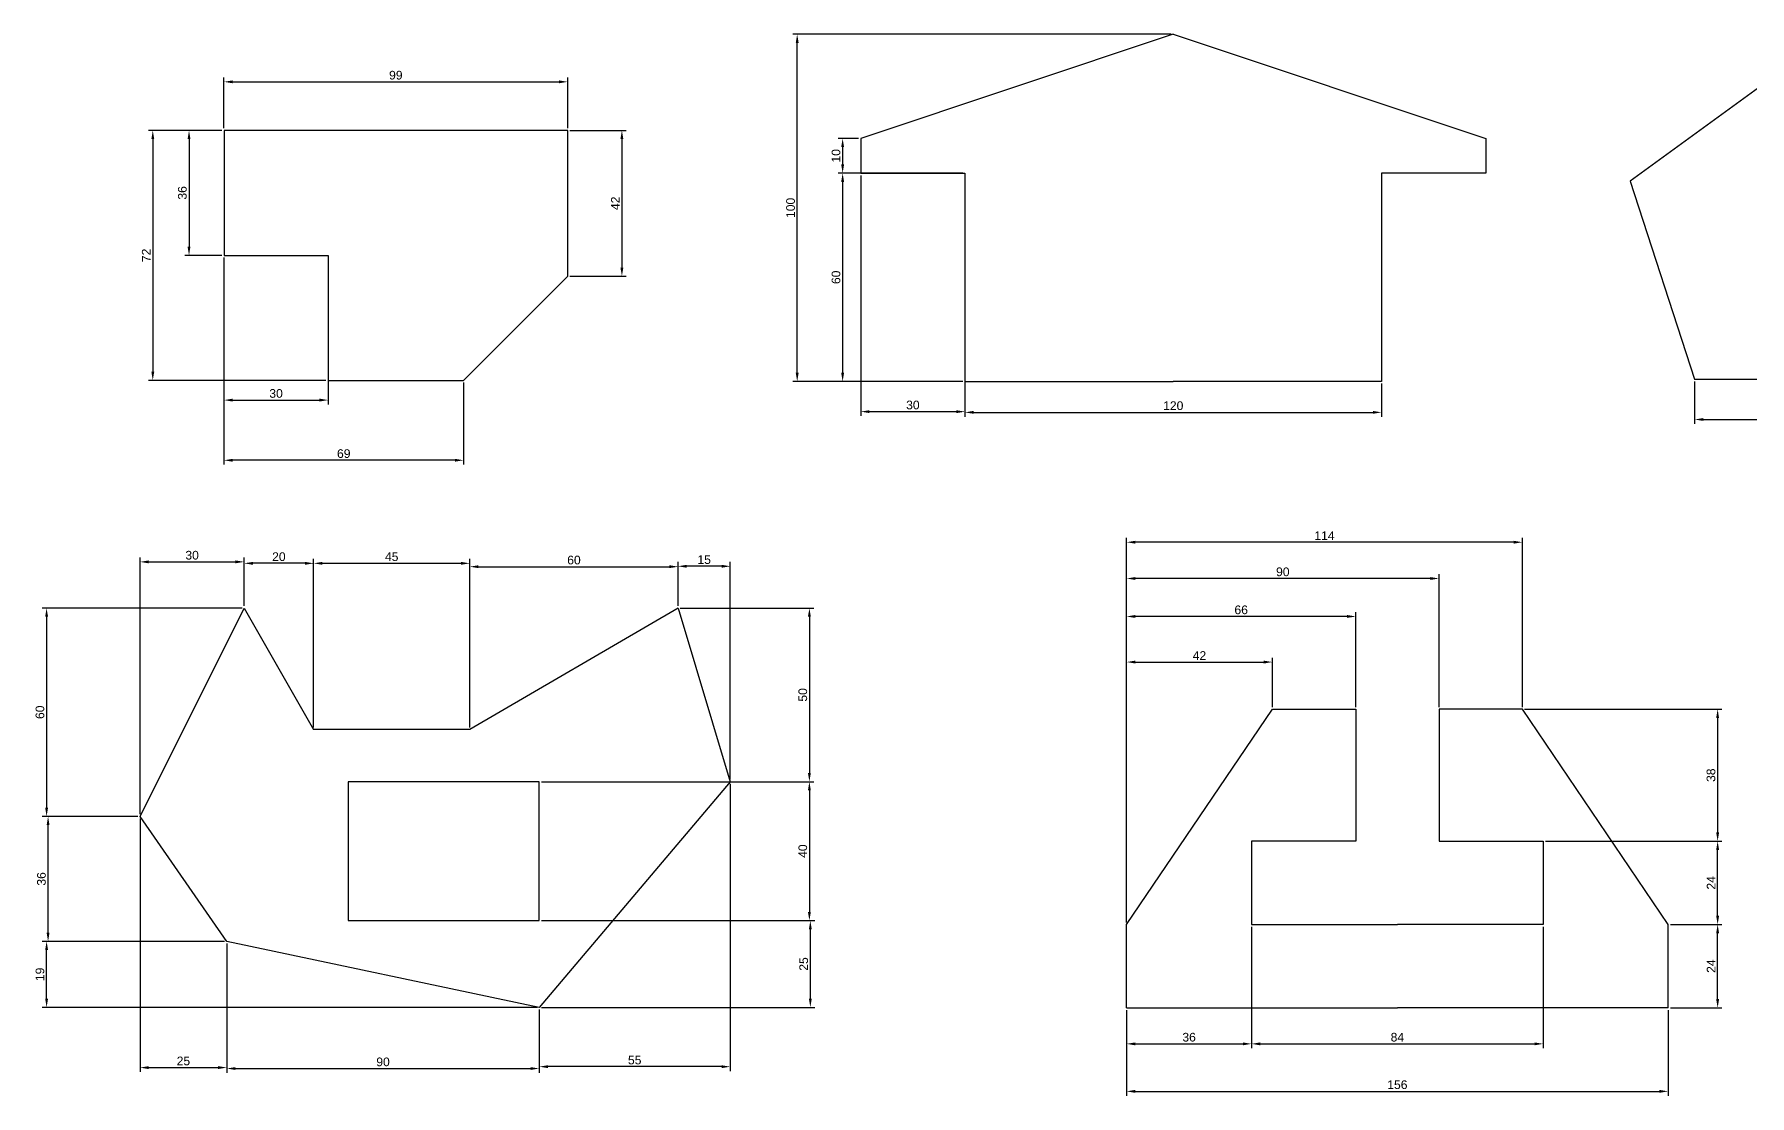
# Model space of a CAD drawing. Header units: millimetres. Extents: x 12100 to 12898, y 4517 to 4831.
# Drawn here: x 12099.7 to 12593.8, y 4524.9 to 4830.6 of the extents above; entities that cross this region are included whole.
import ezdxf

# ---------------------------------------------------------------- set-up
doc = ezdxf.new("R2010")
doc.units = ezdxf.units.MM
doc.styles.get("Standard").update_dxf_attribs({"font": 'arial.ttf'})
doc.dimstyles.new('ISO-25', dxfattribs={"dimtxt": 2.5, "dimasz": 2.5, "dimexe": 1.25, "dimexo": 0.625, "dimtad": 1, "dimtxsty": 'Standard', "dimcen": 2.5, "dimadec": 0, "dimazin": 0, "dimtfac": 1, "dimtmove": 0, "dimatfit": 3, "dimfxl": 0, "dimarcsym": 0})

# ---------------------------------------------------------------- blocks, each defined once
blk = doc.blocks.new('*D1')
at = {"color": 0, "lineweight": -2, "transparency": 16777216}
for p, q in [((12253.92, 4802.96), (12270.16, 4802.96)), ((12268.91, 4800.46), (12268.91, 4763.46)), ((12253.92, 4760.96), (12270.16, 4760.96))]:
    blk.add_line(p, q, dxfattribs=at)
at = {"color": 0, "transparency": 16777216}
for points in [[(12268.49, 4800.46), (12269.33, 4800.46), (12268.91, 4802.96)], [(12268.49, 4763.46), (12269.33, 4763.46), (12268.91, 4760.96)]]:
    blk.add_solid(points, dxfattribs=at)
at = {"layer": 'Defpoints', "color": 0, "transparency": 16777216}
for p in [(12253.29, 4802.96), (12253.29, 4760.96), (12268.91, 4760.96)]:
    blk.add_point(p, dxfattribs=at)
at = {"color": 0, "transparency": 16777216, "insert": (12267.03, 4781.96), "char_height": 2.5, "attachment_point": 5, "rotation": 90}
blk.add_mtext('42', dxfattribs=at)
blk = doc.blocks.new('*D2')
at = {"color": 0, "lineweight": -2, "transparency": 16777216}
for p, q in [((12154.29, 4803.58), (12154.29, 4818.2)), ((12253.29, 4803.58), (12253.29, 4818.2)), ((12156.79, 4816.95), (12250.79, 4816.95))]:
    blk.add_line(p, q, dxfattribs=at)
at = {"color": 0, "transparency": 16777216}
for points in [[(12156.79, 4817.37), (12156.79, 4816.53), (12154.29, 4816.95)], [(12250.79, 4817.37), (12250.79, 4816.53), (12253.29, 4816.95)]]:
    blk.add_solid(points, dxfattribs=at)
at = {"layer": 'Defpoints', "color": 0, "transparency": 16777216}
for p in [(12253.29, 4816.95), (12154.29, 4802.96), (12253.29, 4802.96)]:
    blk.add_point(p, dxfattribs=at)
at = {"color": 0, "transparency": 16777216, "insert": (12203.79, 4818.85), "char_height": 2.5, "attachment_point": 5}
blk.add_mtext('99', dxfattribs=at)
blk = doc.blocks.new('*D3')
at = {"color": 0, "lineweight": -2, "transparency": 16777216}
for p, q in [((12153.67, 4802.96), (12142.97, 4802.96)), ((12144.22, 4800.46), (12144.22, 4769.46)), ((12153.67, 4766.96), (12142.97, 4766.96))]:
    blk.add_line(p, q, dxfattribs=at)
at = {"color": 0, "transparency": 16777216}
for points in [[(12143.8, 4800.46), (12144.63, 4800.46), (12144.22, 4802.96)], [(12143.8, 4769.46), (12144.63, 4769.46), (12144.22, 4766.96)]]:
    blk.add_solid(points, dxfattribs=at)
at = {"layer": 'Defpoints', "color": 0, "transparency": 16777216}
for p in [(12154.29, 4802.96), (12144.22, 4766.96), (12154.29, 4766.96)]:
    blk.add_point(p, dxfattribs=at)
at = {"color": 0, "transparency": 16777216, "insert": (12142.31, 4784.96), "char_height": 2.5, "attachment_point": 5, "rotation": 90}
blk.add_mtext('36', dxfattribs=at)
blk = doc.blocks.new('*D4')
at = {"color": 0, "lineweight": -2, "transparency": 16777216}
for p, q in [((12154.29, 4766.33), (12154.29, 4724.03)), ((12184.29, 4766.33), (12184.29, 4724.03)), ((12156.79, 4725.28), (12181.79, 4725.28))]:
    blk.add_line(p, q, dxfattribs=at)
at = {"color": 0, "transparency": 16777216}
for points in [[(12156.79, 4725.69), (12156.79, 4724.86), (12154.29, 4725.28)], [(12181.79, 4725.69), (12181.79, 4724.86), (12184.29, 4725.28)]]:
    blk.add_solid(points, dxfattribs=at)
at = {"layer": 'Defpoints', "color": 0, "transparency": 16777216}
for p in [(12154.29, 4766.96), (12184.29, 4766.96), (12184.29, 4725.28)]:
    blk.add_point(p, dxfattribs=at)
at = {"color": 0, "transparency": 16777216, "insert": (12169.29, 4727.18), "char_height": 2.5, "attachment_point": 5}
blk.add_mtext('30', dxfattribs=at)
blk = doc.blocks.new('*D5')
at = {"color": 0, "lineweight": -2, "transparency": 16777216}
for p, q in [((12154.29, 4766.33), (12154.29, 4706.7)), ((12223.29, 4730.33), (12223.29, 4706.7)), ((12220.79, 4707.95), (12156.79, 4707.95))]:
    blk.add_line(p, q, dxfattribs=at)
at = {"color": 0, "transparency": 16777216}
for points in [[(12156.79, 4708.36), (12156.79, 4707.53), (12154.29, 4707.95)], [(12220.79, 4708.36), (12220.79, 4707.53), (12223.29, 4707.95)]]:
    blk.add_solid(points, dxfattribs=at)
at = {"layer": 'Defpoints', "color": 0, "transparency": 16777216}
for p in [(12154.29, 4766.96), (12223.29, 4730.96), (12154.29, 4707.95)]:
    blk.add_point(p, dxfattribs=at)
at = {"color": 0, "transparency": 16777216, "insert": (12188.79, 4709.85), "char_height": 2.5, "attachment_point": 5}
blk.add_mtext('69', dxfattribs=at)
blk = doc.blocks.new('*D6')
at = {"color": 0, "lineweight": -2, "transparency": 16777216}
for p, q in [((12153.67, 4802.96), (12132.53, 4802.96)), ((12133.78, 4800.46), (12133.78, 4733.46)), ((12183.67, 4730.96), (12132.53, 4730.96))]:
    blk.add_line(p, q, dxfattribs=at)
at = {"color": 0, "transparency": 16777216}
for points in [[(12133.37, 4800.46), (12134.2, 4800.46), (12133.78, 4802.96)], [(12133.37, 4733.46), (12134.2, 4733.46), (12133.78, 4730.96)]]:
    blk.add_solid(points, dxfattribs=at)
at = {"layer": 'Defpoints', "color": 0, "transparency": 16777216}
for p in [(12154.29, 4802.96), (12133.78, 4730.96), (12184.29, 4730.96)]:
    blk.add_point(p, dxfattribs=at)
at = {"color": 0, "transparency": 16777216, "insert": (12131.9, 4766.96), "char_height": 2.5, "attachment_point": 5, "rotation": 90}
blk.add_mtext('72', dxfattribs=at)
blk = doc.blocks.new('*D7')
at = {"color": 0, "lineweight": -2, "transparency": 16777216}
for p, q in [((12337.1, 4800.64), (12331.24, 4800.64)), ((12332.49, 4798.14), (12332.49, 4793.14)), ((12337.1, 4790.64), (12331.24, 4790.64))]:
    blk.add_line(p, q, dxfattribs=at)
at = {"color": 0, "transparency": 16777216}
for points in [[(12332.08, 4798.14), (12332.91, 4798.14), (12332.49, 4800.64)], [(12332.08, 4793.14), (12332.91, 4793.14), (12332.49, 4790.64)]]:
    blk.add_solid(points, dxfattribs=at)
at = {"layer": 'Defpoints', "color": 0, "transparency": 16777216}
for p in [(12337.73, 4800.64), (12332.49, 4790.64), (12337.73, 4790.64)]:
    blk.add_point(p, dxfattribs=at)
at = {"color": 0, "transparency": 16777216, "insert": (12330.59, 4795.64), "char_height": 2.5, "attachment_point": 5, "rotation": 90}
blk.add_mtext('10', dxfattribs=at)
blk = doc.blocks.new('*D8')
at = {"color": 0, "lineweight": -2, "transparency": 16777216}
for p, q in [((12367.1, 4790.64), (12331.24, 4790.64)), ((12332.49, 4788.14), (12332.49, 4733.14)), ((12367.1, 4730.64), (12331.24, 4730.64))]:
    blk.add_line(p, q, dxfattribs=at)
at = {"color": 0, "transparency": 16777216}
for points in [[(12332.08, 4788.14), (12332.91, 4788.14), (12332.49, 4790.64)], [(12332.08, 4733.14), (12332.91, 4733.14), (12332.49, 4730.64)]]:
    blk.add_solid(points, dxfattribs=at)
at = {"layer": 'Defpoints', "color": 0, "transparency": 16777216}
for p in [(12367.73, 4790.64), (12332.49, 4730.64), (12367.73, 4730.64)]:
    blk.add_point(p, dxfattribs=at)
at = {"color": 0, "transparency": 16777216, "insert": (12330.59, 4760.64), "char_height": 2.5, "attachment_point": 5, "rotation": 90}
blk.add_mtext('60', dxfattribs=at)
blk = doc.blocks.new('*D9')
at = {"color": 0, "lineweight": -2, "transparency": 16777216}
for p, q in [((12427.1, 4830.64), (12318.15, 4830.64)), ((12319.4, 4733.14), (12319.4, 4828.14)), ((12367.1, 4730.64), (12318.15, 4730.64))]:
    blk.add_line(p, q, dxfattribs=at)
at = {"color": 0, "transparency": 16777216}
for points in [[(12318.99, 4828.14), (12319.82, 4828.14), (12319.4, 4830.64)], [(12318.99, 4733.14), (12319.82, 4733.14), (12319.4, 4730.64)]]:
    blk.add_solid(points, dxfattribs=at)
at = {"layer": 'Defpoints', "color": 0, "transparency": 16777216}
for p in [(12319.4, 4830.64), (12427.73, 4830.64), (12367.73, 4730.64)]:
    blk.add_point(p, dxfattribs=at)
at = {"color": 0, "transparency": 16777216, "insert": (12317.5, 4780.64), "char_height": 2.5, "attachment_point": 5, "rotation": 90}
blk.add_mtext('100', dxfattribs=at)
blk = doc.blocks.new('*D10')
at = {"color": 0, "lineweight": -2, "transparency": 16777216}
for p, q in [((12337.73, 4790.01), (12337.73, 4720.7)), ((12367.73, 4790.01), (12367.73, 4720.7)), ((12340.23, 4721.95), (12365.23, 4721.95))]:
    blk.add_line(p, q, dxfattribs=at)
at = {"color": 0, "transparency": 16777216}
for points in [[(12340.23, 4722.37), (12340.23, 4721.53), (12337.73, 4721.95)], [(12365.23, 4722.37), (12365.23, 4721.53), (12367.73, 4721.95)]]:
    blk.add_solid(points, dxfattribs=at)
at = {"layer": 'Defpoints', "color": 0, "transparency": 16777216}
for p in [(12337.73, 4790.64), (12367.73, 4790.64), (12367.73, 4721.95)]:
    blk.add_point(p, dxfattribs=at)
at = {"color": 0, "transparency": 16777216, "insert": (12352.73, 4723.85), "char_height": 2.5, "attachment_point": 5}
blk.add_mtext('30', dxfattribs=at)
blk = doc.blocks.new('*D11')
at = {"color": 0, "lineweight": -2, "transparency": 16777216}
for p, q in [((12367.73, 4730.01), (12367.73, 4720.49)), ((12487.73, 4730.01), (12487.73, 4720.49)), ((12370.23, 4721.74), (12485.23, 4721.74))]:
    blk.add_line(p, q, dxfattribs=at)
at = {"color": 0, "transparency": 16777216}
for points in [[(12370.23, 4722.16), (12370.23, 4721.33), (12367.73, 4721.74)], [(12485.23, 4722.16), (12485.23, 4721.33), (12487.73, 4721.74)]]:
    blk.add_solid(points, dxfattribs=at)
at = {"layer": 'Defpoints', "color": 0, "transparency": 16777216}
for p in [(12367.73, 4730.64), (12487.73, 4730.64), (12487.73, 4721.74)]:
    blk.add_point(p, dxfattribs=at)
at = {"color": 0, "transparency": 16777216, "insert": (12427.73, 4723.65), "char_height": 2.5, "attachment_point": 5}
blk.add_mtext('120', dxfattribs=at)
blk = doc.blocks.new('*D12')
at = {"color": 0, "lineweight": -2, "transparency": 16777216}
for p, q in [((12577.92, 4730.67), (12577.92, 4718.44)), ((12637.92, 4730.67), (12637.92, 4718.44)), ((12580.42, 4719.69), (12635.42, 4719.69))]:
    blk.add_line(p, q, dxfattribs=at)
at = {"color": 0, "transparency": 16777216}
for points in [[(12580.42, 4720.11), (12580.42, 4719.28), (12577.92, 4719.69)], [(12635.42, 4720.11), (12635.42, 4719.28), (12637.92, 4719.69)]]:
    blk.add_solid(points, dxfattribs=at)
at = {"layer": 'Defpoints', "color": 0, "transparency": 16777216}
for p in [(12577.92, 4731.3), (12637.92, 4731.3), (12637.92, 4719.69)]:
    blk.add_point(p, dxfattribs=at)
at = {"color": 0, "transparency": 16777216, "insert": (12607.92, 4721.59), "char_height": 2.5, "attachment_point": 5}
blk.add_mtext('60', dxfattribs=at)
blk = doc.blocks.new('*D23')
at = {"color": 0, "lineweight": -2, "transparency": 16777216}
for p, q in [((12130.1, 4605.98), (12130.1, 4679.93)), ((12160.1, 4665.98), (12160.1, 4679.93)), ((12132.6, 4678.68), (12157.6, 4678.68))]:
    blk.add_line(p, q, dxfattribs=at)
at = {"color": 0, "transparency": 16777216}
for points in [[(12132.6, 4679.1), (12132.6, 4678.26), (12130.1, 4678.68)], [(12157.6, 4679.1), (12157.6, 4678.26), (12160.1, 4678.68)]]:
    blk.add_solid(points, dxfattribs=at)
at = {"layer": 'Defpoints', "color": 0, "transparency": 16777216}
for p in [(12160.1, 4678.68), (12160.1, 4665.36), (12130.1, 4605.36)]:
    blk.add_point(p, dxfattribs=at)
at = {"color": 0, "transparency": 16777216, "insert": (12145.1, 4680.58), "char_height": 2.5, "attachment_point": 5}
blk.add_mtext('30', dxfattribs=at)
blk = doc.blocks.new('*D24')
at = {"color": 0, "lineweight": -2, "transparency": 16777216}
for p, q in [((12160.1, 4665.98), (12160.1, 4679.51)), ((12180.1, 4630.98), (12180.1, 4679.51)), ((12177.6, 4678.26), (12162.6, 4678.26))]:
    blk.add_line(p, q, dxfattribs=at)
at = {"color": 0, "transparency": 16777216}
for points in [[(12162.6, 4678.67), (12162.6, 4677.84), (12160.1, 4678.26)], [(12177.6, 4678.67), (12177.6, 4677.84), (12180.1, 4678.26)]]:
    blk.add_solid(points, dxfattribs=at)
at = {"layer": 'Defpoints', "color": 0, "transparency": 16777216}
for p in [(12160.1, 4678.26), (12160.1, 4665.36), (12180.1, 4630.36)]:
    blk.add_point(p, dxfattribs=at)
at = {"color": 0, "transparency": 16777216, "insert": (12170.1, 4680.16), "char_height": 2.5, "attachment_point": 5}
blk.add_mtext('20', dxfattribs=at)
blk = doc.blocks.new('*D25')
at = {"color": 0, "lineweight": -2, "transparency": 16777216}
for p, q in [((12180.1, 4630.98), (12180.1, 4679.51)), ((12225.1, 4630.98), (12225.1, 4679.51)), ((12182.6, 4678.26), (12222.6, 4678.26))]:
    blk.add_line(p, q, dxfattribs=at)
at = {"color": 0, "transparency": 16777216}
for points in [[(12182.6, 4678.67), (12182.6, 4677.84), (12180.1, 4678.26)], [(12222.6, 4678.67), (12222.6, 4677.84), (12225.1, 4678.26)]]:
    blk.add_solid(points, dxfattribs=at)
at = {"layer": 'Defpoints', "color": 0, "transparency": 16777216}
for p in [(12225.1, 4678.26), (12180.1, 4630.36), (12225.1, 4630.36)]:
    blk.add_point(p, dxfattribs=at)
at = {"color": 0, "transparency": 16777216, "insert": (12202.6, 4680.15), "char_height": 2.5, "attachment_point": 5}
blk.add_mtext('45', dxfattribs=at)
blk = doc.blocks.new('*D26')
at = {"color": 0, "lineweight": -2, "transparency": 16777216}
for p, q in [((12225.1, 4630.98), (12225.1, 4678.54)), ((12227.6, 4677.29), (12282.6, 4677.29)), ((12285.1, 4665.98), (12285.1, 4678.54))]:
    blk.add_line(p, q, dxfattribs=at)
at = {"color": 0, "transparency": 16777216}
for points in [[(12227.6, 4677.71), (12227.6, 4676.88), (12225.1, 4677.29)], [(12282.6, 4677.71), (12282.6, 4676.88), (12285.1, 4677.29)]]:
    blk.add_solid(points, dxfattribs=at)
at = {"layer": 'Defpoints', "color": 0, "transparency": 16777216}
for p in [(12285.1, 4677.29), (12285.1, 4665.36), (12225.1, 4630.36)]:
    blk.add_point(p, dxfattribs=at)
at = {"color": 0, "transparency": 16777216, "insert": (12255.1, 4679.19), "char_height": 2.5, "attachment_point": 5}
blk.add_mtext('60', dxfattribs=at)
blk = doc.blocks.new('*D27')
at = {"color": 0, "lineweight": -2, "transparency": 16777216}
for p, q in [((12285.1, 4665.98), (12285.1, 4678.66)), ((12297.6, 4677.41), (12287.6, 4677.41)), ((12300.1, 4615.98), (12300.1, 4678.66))]:
    blk.add_line(p, q, dxfattribs=at)
at = {"color": 0, "transparency": 16777216}
for points in [[(12287.6, 4677.83), (12287.6, 4676.99), (12285.1, 4677.41)], [(12297.6, 4677.83), (12297.6, 4676.99), (12300.1, 4677.41)]]:
    blk.add_solid(points, dxfattribs=at)
at = {"layer": 'Defpoints', "color": 0, "transparency": 16777216}
for p in [(12285.1, 4677.41), (12285.1, 4665.36), (12300.1, 4615.36)]:
    blk.add_point(p, dxfattribs=at)
at = {"color": 0, "transparency": 16777216, "insert": (12292.6, 4679.31), "char_height": 2.5, "attachment_point": 5}
blk.add_mtext('15', dxfattribs=at)
blk = doc.blocks.new('*D28')
at = {"color": 0, "lineweight": -2, "transparency": 16777216}
for p, q in [((12159.48, 4665.36), (12101.94, 4665.36)), ((12103.19, 4662.86), (12103.19, 4607.86)), ((12129.48, 4605.36), (12101.94, 4605.36))]:
    blk.add_line(p, q, dxfattribs=at)
at = {"color": 0, "transparency": 16777216}
for points in [[(12102.78, 4662.86), (12103.61, 4662.86), (12103.19, 4665.36)], [(12102.78, 4607.86), (12103.61, 4607.86), (12103.19, 4605.36)]]:
    blk.add_solid(points, dxfattribs=at)
at = {"layer": 'Defpoints', "color": 0, "transparency": 16777216}
for p in [(12160.1, 4665.36), (12103.19, 4605.36), (12130.1, 4605.36)]:
    blk.add_point(p, dxfattribs=at)
at = {"color": 0, "transparency": 16777216, "insert": (12101.29, 4635.36), "char_height": 2.5, "attachment_point": 5, "rotation": 90}
blk.add_mtext('60', dxfattribs=at)
blk = doc.blocks.new('*D29')
at = {"color": 0, "lineweight": -2, "transparency": 16777216}
for p, q in [((12129.48, 4605.36), (12102.37, 4605.36)), ((12103.62, 4571.86), (12103.62, 4602.86)), ((12154.48, 4569.36), (12102.37, 4569.36))]:
    blk.add_line(p, q, dxfattribs=at)
at = {"color": 0, "transparency": 16777216}
for points in [[(12103.2, 4602.86), (12104.03, 4602.86), (12103.62, 4605.36)], [(12103.2, 4571.86), (12104.03, 4571.86), (12103.62, 4569.36)]]:
    blk.add_solid(points, dxfattribs=at)
at = {"layer": 'Defpoints', "color": 0, "transparency": 16777216}
for p in [(12103.62, 4605.36), (12130.1, 4605.36), (12155.1, 4569.36)]:
    blk.add_point(p, dxfattribs=at)
at = {"color": 0, "transparency": 16777216, "insert": (12101.71, 4587.36), "char_height": 2.5, "attachment_point": 5, "rotation": 90}
blk.add_mtext('36', dxfattribs=at)
blk = doc.blocks.new('*D30')
at = {"color": 0, "lineweight": -2, "transparency": 16777216}
for p, q in [((12154.48, 4569.36), (12101.94, 4569.36)), ((12103.19, 4552.86), (12103.19, 4566.86)), ((12244.48, 4550.36), (12101.94, 4550.36))]:
    blk.add_line(p, q, dxfattribs=at)
at = {"color": 0, "transparency": 16777216}
for points in [[(12102.78, 4566.86), (12103.61, 4566.86), (12103.19, 4569.36)], [(12102.78, 4552.86), (12103.61, 4552.86), (12103.19, 4550.36)]]:
    blk.add_solid(points, dxfattribs=at)
at = {"layer": 'Defpoints', "color": 0, "transparency": 16777216}
for p in [(12103.19, 4569.36), (12155.1, 4569.36), (12245.1, 4550.36)]:
    blk.add_point(p, dxfattribs=at)
at = {"color": 0, "transparency": 16777216, "insert": (12101.29, 4559.86), "char_height": 2.5, "attachment_point": 5, "rotation": 90}
blk.add_mtext('19', dxfattribs=at)
blk = doc.blocks.new('*D31')
at = {"color": 0, "lineweight": -2, "transparency": 16777216}
for p, q in [((12130.1, 4604.73), (12130.1, 4531.76)), ((12155.1, 4568.73), (12155.1, 4531.76)), ((12132.6, 4533.01), (12152.6, 4533.01))]:
    blk.add_line(p, q, dxfattribs=at)
at = {"color": 0, "transparency": 16777216}
for points in [[(12132.6, 4533.43), (12132.6, 4532.59), (12130.1, 4533.01)], [(12152.6, 4533.43), (12152.6, 4532.59), (12155.1, 4533.01)]]:
    blk.add_solid(points, dxfattribs=at)
at = {"layer": 'Defpoints', "color": 0, "transparency": 16777216}
for p in [(12130.1, 4605.36), (12155.1, 4569.36), (12155.1, 4533.01)]:
    blk.add_point(p, dxfattribs=at)
at = {"color": 0, "transparency": 16777216, "insert": (12142.6, 4534.91), "char_height": 2.5, "attachment_point": 5}
blk.add_mtext('25', dxfattribs=at)
blk = doc.blocks.new('*D32')
at = {"color": 0, "lineweight": -2, "transparency": 16777216}
for p, q in [((12155.1, 4568.73), (12155.1, 4531.49)), ((12245.1, 4549.73), (12245.1, 4531.49)), ((12157.6, 4532.74), (12242.6, 4532.74))]:
    blk.add_line(p, q, dxfattribs=at)
at = {"color": 0, "transparency": 16777216}
for points in [[(12157.6, 4533.16), (12157.6, 4532.33), (12155.1, 4532.74)], [(12242.6, 4533.16), (12242.6, 4532.33), (12245.1, 4532.74)]]:
    blk.add_solid(points, dxfattribs=at)
at = {"layer": 'Defpoints', "color": 0, "transparency": 16777216}
for p in [(12155.1, 4569.36), (12245.1, 4550.36), (12245.1, 4532.74)]:
    blk.add_point(p, dxfattribs=at)
at = {"color": 0, "transparency": 16777216, "insert": (12200.1, 4534.64), "char_height": 2.5, "attachment_point": 5}
blk.add_mtext('90', dxfattribs=at)
blk = doc.blocks.new('*D33')
at = {"color": 0, "lineweight": -2, "transparency": 16777216}
for p, q in [((12300.1, 4614.73), (12300.1, 4532.03)), ((12245.1, 4549.73), (12245.1, 4532.03)), ((12297.6, 4533.28), (12247.6, 4533.28))]:
    blk.add_line(p, q, dxfattribs=at)
at = {"color": 0, "transparency": 16777216}
for points in [[(12247.6, 4533.69), (12247.6, 4532.86), (12245.1, 4533.28)], [(12297.6, 4533.69), (12297.6, 4532.86), (12300.1, 4533.28)]]:
    blk.add_solid(points, dxfattribs=at)
at = {"layer": 'Defpoints', "color": 0, "transparency": 16777216}
for p in [(12300.1, 4615.36), (12245.1, 4550.36), (12245.1, 4533.28)]:
    blk.add_point(p, dxfattribs=at)
at = {"color": 0, "transparency": 16777216, "insert": (12272.6, 4535.17), "char_height": 2.5, "attachment_point": 5}
blk.add_mtext('55', dxfattribs=at)
blk = doc.blocks.new('*D34')
at = {"color": 0, "lineweight": -2, "transparency": 16777216}
for p, q in [((12245.73, 4615.36), (12324.17, 4615.36)), ((12322.92, 4612.86), (12322.92, 4577.86)), ((12245.73, 4575.36), (12324.17, 4575.36))]:
    blk.add_line(p, q, dxfattribs=at)
at = {"color": 0, "transparency": 16777216}
for points in [[(12322.5, 4612.86), (12323.33, 4612.86), (12322.92, 4615.36)], [(12322.5, 4577.86), (12323.33, 4577.86), (12322.92, 4575.36)]]:
    blk.add_solid(points, dxfattribs=at)
at = {"layer": 'Defpoints', "color": 0, "transparency": 16777216}
for p in [(12245.1, 4615.36), (12245.1, 4575.36), (12322.92, 4575.36)]:
    blk.add_point(p, dxfattribs=at)
at = {"color": 0, "transparency": 16777216, "insert": (12321.02, 4595.36), "char_height": 2.5, "attachment_point": 5, "rotation": 90}
blk.add_mtext('40', dxfattribs=at)
blk = doc.blocks.new('*D35')
at = {"color": 0, "lineweight": -2, "transparency": 16777216}
for p, q in [((12245.73, 4575.36), (12324.44, 4575.36)), ((12323.19, 4552.86), (12323.19, 4572.86)), ((12245.73, 4550.36), (12324.44, 4550.36))]:
    blk.add_line(p, q, dxfattribs=at)
at = {"color": 0, "transparency": 16777216}
for points in [[(12322.77, 4572.86), (12323.6, 4572.86), (12323.19, 4575.36)], [(12322.77, 4552.86), (12323.6, 4552.86), (12323.19, 4550.36)]]:
    blk.add_solid(points, dxfattribs=at)
at = {"layer": 'Defpoints', "color": 0, "transparency": 16777216}
for p in [(12245.1, 4575.36), (12323.19, 4575.36), (12245.1, 4550.36)]:
    blk.add_point(p, dxfattribs=at)
at = {"color": 0, "transparency": 16777216, "insert": (12321.28, 4562.86), "char_height": 2.5, "attachment_point": 5, "rotation": 90}
blk.add_mtext('25', dxfattribs=at)
blk = doc.blocks.new('*D36')
at = {"color": 0, "lineweight": -2, "transparency": 16777216}
for p, q in [((12285.73, 4665.36), (12324.17, 4665.36)), ((12322.92, 4662.86), (12322.92, 4617.86)), ((12300.73, 4615.36), (12324.17, 4615.36))]:
    blk.add_line(p, q, dxfattribs=at)
at = {"color": 0, "transparency": 16777216}
for points in [[(12322.5, 4662.86), (12323.33, 4662.86), (12322.92, 4665.36)], [(12322.5, 4617.86), (12323.33, 4617.86), (12322.92, 4615.36)]]:
    blk.add_solid(points, dxfattribs=at)
at = {"layer": 'Defpoints', "color": 0, "transparency": 16777216}
for p in [(12285.1, 4665.36), (12300.1, 4615.36), (12322.92, 4615.36)]:
    blk.add_point(p, dxfattribs=at)
at = {"color": 0, "transparency": 16777216, "insert": (12321.02, 4640.36), "char_height": 2.5, "attachment_point": 5, "rotation": 90}
blk.add_mtext('50', dxfattribs=at)
blk = doc.blocks.new('*D37')
at = {"color": 0, "lineweight": -2, "transparency": 16777216}
for p, q in [((12450.29, 4573.6), (12450.29, 4538.6)), ((12414.29, 4549.6), (12414.29, 4538.6)), ((12416.79, 4539.85), (12447.79, 4539.85))]:
    blk.add_line(p, q, dxfattribs=at)
at = {"color": 0, "transparency": 16777216}
for points in [[(12416.79, 4540.26), (12416.79, 4539.43), (12414.29, 4539.85)], [(12447.79, 4540.26), (12447.79, 4539.43), (12450.29, 4539.85)]]:
    blk.add_solid(points, dxfattribs=at)
at = {"layer": 'Defpoints', "color": 0, "transparency": 16777216}
for p in [(12450.29, 4574.23), (12414.29, 4550.23), (12450.29, 4539.85)]:
    blk.add_point(p, dxfattribs=at)
at = {"color": 0, "transparency": 16777216, "insert": (12432.29, 4541.75), "char_height": 2.5, "attachment_point": 5}
blk.add_mtext('36', dxfattribs=at)
blk = doc.blocks.new('*D38')
at = {"color": 0, "lineweight": -2, "transparency": 16777216}
for p, q in [((12450.29, 4573.6), (12450.29, 4538.6)), ((12534.29, 4573.6), (12534.29, 4538.6)), ((12452.79, 4539.85), (12531.79, 4539.85))]:
    blk.add_line(p, q, dxfattribs=at)
at = {"color": 0, "transparency": 16777216}
for points in [[(12452.79, 4540.26), (12452.79, 4539.43), (12450.29, 4539.85)], [(12531.79, 4540.26), (12531.79, 4539.43), (12534.29, 4539.85)]]:
    blk.add_solid(points, dxfattribs=at)
at = {"layer": 'Defpoints', "color": 0, "transparency": 16777216}
for p in [(12450.29, 4574.23), (12534.29, 4574.23), (12534.29, 4539.85)]:
    blk.add_point(p, dxfattribs=at)
at = {"color": 0, "transparency": 16777216, "insert": (12492.29, 4541.75), "char_height": 2.5, "attachment_point": 5}
blk.add_mtext('84', dxfattribs=at)
blk = doc.blocks.new('*D39')
at = {"color": 0, "lineweight": -2, "transparency": 16777216}
for p, q in [((12414.29, 4549.6), (12414.29, 4524.92)), ((12570.29, 4549.6), (12570.29, 4524.92)), ((12416.79, 4526.17), (12567.79, 4526.17))]:
    blk.add_line(p, q, dxfattribs=at)
at = {"color": 0, "transparency": 16777216}
for points in [[(12416.79, 4526.59), (12416.79, 4525.75), (12414.29, 4526.17)], [(12567.79, 4526.59), (12567.79, 4525.75), (12570.29, 4526.17)]]:
    blk.add_solid(points, dxfattribs=at)
at = {"layer": 'Defpoints', "color": 0, "transparency": 16777216}
for p in [(12414.29, 4550.23), (12570.29, 4550.23), (12570.29, 4526.17)]:
    blk.add_point(p, dxfattribs=at)
at = {"color": 0, "transparency": 16777216, "insert": (12492.29, 4528.07), "char_height": 2.5, "attachment_point": 5}
blk.add_mtext('156', dxfattribs=at)
blk = doc.blocks.new('*D40')
at = {"color": 0, "lineweight": -2, "transparency": 16777216}
for p, q in [((12414.29, 4574.85), (12414.29, 4651.07)), ((12416.79, 4649.82), (12453.79, 4649.82)), ((12456.29, 4636.85), (12456.29, 4651.07))]:
    blk.add_line(p, q, dxfattribs=at)
at = {"color": 0, "transparency": 16777216}
for points in [[(12416.79, 4650.24), (12416.79, 4649.4), (12414.29, 4649.82)], [(12453.79, 4650.24), (12453.79, 4649.4), (12456.29, 4649.82)]]:
    blk.add_solid(points, dxfattribs=at)
at = {"layer": 'Defpoints', "color": 0, "transparency": 16777216}
for p in [(12456.29, 4649.82), (12456.29, 4636.23), (12414.29, 4574.23)]:
    blk.add_point(p, dxfattribs=at)
at = {"color": 0, "transparency": 16777216, "insert": (12435.29, 4651.7), "char_height": 2.5, "attachment_point": 5}
blk.add_mtext('42', dxfattribs=at)
blk = doc.blocks.new('*D41')
at = {"color": 0, "lineweight": -2, "transparency": 16777216}
for p, q in [((12414.29, 4574.85), (12414.29, 4664.2)), ((12477.79, 4662.95), (12416.79, 4662.95)), ((12480.29, 4636.85), (12480.29, 4664.2))]:
    blk.add_line(p, q, dxfattribs=at)
at = {"color": 0, "transparency": 16777216}
for points in [[(12416.79, 4663.37), (12416.79, 4662.54), (12414.29, 4662.95)], [(12477.79, 4663.37), (12477.79, 4662.54), (12480.29, 4662.95)]]:
    blk.add_solid(points, dxfattribs=at)
at = {"layer": 'Defpoints', "color": 0, "transparency": 16777216}
for p in [(12414.29, 4662.95), (12480.29, 4636.23), (12414.29, 4574.23)]:
    blk.add_point(p, dxfattribs=at)
at = {"color": 0, "transparency": 16777216, "insert": (12447.29, 4664.85), "char_height": 2.5, "attachment_point": 5}
blk.add_mtext('66', dxfattribs=at)
blk = doc.blocks.new('*D42')
at = {"color": 0, "lineweight": -2, "transparency": 16777216}
for p, q in [((12414.29, 4574.85), (12414.29, 4675.14)), ((12504.29, 4636.85), (12504.29, 4675.14)), ((12501.79, 4673.89), (12416.79, 4673.89))]:
    blk.add_line(p, q, dxfattribs=at)
at = {"color": 0, "transparency": 16777216}
for points in [[(12416.79, 4674.31), (12416.79, 4673.48), (12414.29, 4673.89)], [(12501.79, 4674.31), (12501.79, 4673.48), (12504.29, 4673.89)]]:
    blk.add_solid(points, dxfattribs=at)
at = {"layer": 'Defpoints', "color": 0, "transparency": 16777216}
for p in [(12414.29, 4673.89), (12504.29, 4636.23), (12414.29, 4574.23)]:
    blk.add_point(p, dxfattribs=at)
at = {"color": 0, "transparency": 16777216, "insert": (12459.29, 4675.8), "char_height": 2.5, "attachment_point": 5}
blk.add_mtext('90', dxfattribs=at)
blk = doc.blocks.new('*D43')
at = {"color": 0, "lineweight": -2, "transparency": 16777216}
for p, q in [((12414.29, 4574.85), (12414.29, 4685.59)), ((12525.79, 4684.34), (12416.79, 4684.34)), ((12528.29, 4636.85), (12528.29, 4685.59))]:
    blk.add_line(p, q, dxfattribs=at)
at = {"color": 0, "transparency": 16777216}
for points in [[(12416.79, 4684.75), (12416.79, 4683.92), (12414.29, 4684.34)], [(12525.79, 4684.75), (12525.79, 4683.92), (12528.29, 4684.34)]]:
    blk.add_solid(points, dxfattribs=at)
at = {"layer": 'Defpoints', "color": 0, "transparency": 16777216}
for p in [(12414.29, 4684.34), (12528.29, 4636.23), (12414.29, 4574.23)]:
    blk.add_point(p, dxfattribs=at)
at = {"color": 0, "transparency": 16777216, "insert": (12471.29, 4686.22), "char_height": 2.5, "attachment_point": 5}
blk.add_mtext('114', dxfattribs=at)
blk = doc.blocks.new('*D44')
at = {"color": 0, "lineweight": -2, "transparency": 16777216}
for p, q in [((12570.92, 4574.23), (12585.79, 4574.23)), ((12584.54, 4552.73), (12584.54, 4571.73)), ((12570.92, 4550.23), (12585.79, 4550.23))]:
    blk.add_line(p, q, dxfattribs=at)
at = {"color": 0, "transparency": 16777216}
for points in [[(12584.12, 4571.73), (12584.95, 4571.73), (12584.54, 4574.23)], [(12584.12, 4552.73), (12584.95, 4552.73), (12584.54, 4550.23)]]:
    blk.add_solid(points, dxfattribs=at)
at = {"layer": 'Defpoints', "color": 0, "transparency": 16777216}
for p in [(12570.29, 4574.23), (12584.54, 4574.23), (12570.29, 4550.23)]:
    blk.add_point(p, dxfattribs=at)
at = {"color": 0, "transparency": 16777216, "insert": (12582.66, 4562.23), "char_height": 2.5, "attachment_point": 5, "rotation": 90}
blk.add_mtext('24', dxfattribs=at)
blk = doc.blocks.new('*D45')
at = {"color": 0, "lineweight": -2, "transparency": 16777216}
for p, q in [((12534.92, 4598.23), (12585.79, 4598.23)), ((12584.54, 4576.73), (12584.54, 4595.73)), ((12570.92, 4574.23), (12585.79, 4574.23))]:
    blk.add_line(p, q, dxfattribs=at)
at = {"color": 0, "transparency": 16777216}
for points in [[(12584.12, 4595.73), (12584.95, 4595.73), (12584.54, 4598.23)], [(12584.12, 4576.73), (12584.95, 4576.73), (12584.54, 4574.23)]]:
    blk.add_solid(points, dxfattribs=at)
at = {"layer": 'Defpoints', "color": 0, "transparency": 16777216}
for p in [(12534.29, 4598.23), (12584.54, 4598.23), (12570.29, 4574.23)]:
    blk.add_point(p, dxfattribs=at)
at = {"color": 0, "transparency": 16777216, "insert": (12582.66, 4586.23), "char_height": 2.5, "attachment_point": 5, "rotation": 90}
blk.add_mtext('24', dxfattribs=at)
blk = doc.blocks.new('*D46')
at = {"color": 0, "lineweight": -2, "transparency": 16777216}
for p, q in [((12528.92, 4636.23), (12585.79, 4636.23)), ((12584.54, 4633.73), (12584.54, 4600.73)), ((12534.92, 4598.23), (12585.79, 4598.23))]:
    blk.add_line(p, q, dxfattribs=at)
at = {"color": 0, "transparency": 16777216}
for points in [[(12584.12, 4633.73), (12584.95, 4633.73), (12584.54, 4636.23)], [(12584.12, 4600.73), (12584.95, 4600.73), (12584.54, 4598.23)]]:
    blk.add_solid(points, dxfattribs=at)
at = {"layer": 'Defpoints', "color": 0, "transparency": 16777216}
for p in [(12528.29, 4636.23), (12534.29, 4598.23), (12584.54, 4598.23)]:
    blk.add_point(p, dxfattribs=at)
at = {"color": 0, "transparency": 16777216, "insert": (12582.63, 4617.23), "char_height": 2.5, "attachment_point": 5, "rotation": 90}
blk.add_mtext('38', dxfattribs=at)

msp = doc.modelspace()

# ---------------------------------------------------------------- linework, layer by layer
for p, q in [((12427.728, 4830.636), (12337.728, 4800.636)), ((12427.728, 4830.636), (12517.728, 4800.636)), ((12253.294, 4802.956), (12154.294, 4802.956)), ((12154.294, 4802.956), (12154.294, 4766.956)), ((12253.294, 4760.956), (12253.294, 4802.956)), ((12337.728, 4800.636), (12337.728, 4790.636)), ((12517.728, 4800.636), (12517.728, 4790.636)), ((12337.728, 4790.636), (12367.728, 4790.636)), ((12367.728, 4790.636), (12367.728, 4730.636)), ((12517.728, 4790.636), (12487.728, 4790.636)), ((12487.728, 4790.636), (12487.728, 4730.636)), ((12154.294, 4766.956), (12184.294, 4766.956)), ((12184.294, 4766.956), (12184.294, 4730.956)), ((12223.294, 4730.956), (12253.294, 4760.956)), ((12184.294, 4730.956), (12223.294, 4730.956)), ((12367.728, 4730.636), (12427.728, 4730.636)), ((12487.728, 4730.636), (12427.728, 4730.636)), ((12130.101, 4605.358), (12160.101, 4665.358)), ((12160.101, 4665.358), (12180.101, 4630.358)), ((12285.101, 4665.358), (12225.101, 4630.358)), ((12285.101, 4665.358), (12300.101, 4615.358)), ((12414.291, 4574.228), (12456.291, 4636.228)), ((12456.291, 4636.228), (12480.291, 4636.228)), ((12480.291, 4636.228), (12480.291, 4598.228)), ((12528.291, 4636.228), (12504.291, 4636.228)), ((12504.291, 4636.228), (12504.291, 4598.228)), ((12570.291, 4574.228), (12528.291, 4636.228)), ((12225.101, 4630.358), (12180.101, 4630.358)), ((12300.101, 4615.358), (12245.101, 4550.358)), ((12155.101, 4569.358), (12130.101, 4605.358)), ((12480.291, 4598.228), (12450.291, 4598.228)), ((12450.291, 4598.228), (12450.291, 4574.228)), ((12504.291, 4598.228), (12534.291, 4598.228)), ((12534.291, 4598.228), (12534.291, 4574.228)), ((12414.291, 4550.228), (12414.291, 4574.228)), ((12450.291, 4574.228), (12492.291, 4574.228)), ((12534.291, 4574.228), (12492.291, 4574.228)), ((12570.291, 4550.228), (12570.291, 4574.228)), ((12245.101, 4550.358), (12155.101, 4569.358)), ((12414.291, 4550.228), (12492.291, 4550.228)), ((12570.291, 4550.228), (12492.291, 4550.228))]:
    msp.add_line(p, q)
for points in [[(12577.918, 4731.3), (12637.918, 4731.3), (12656.459, 4788.363), (12607.918, 4823.63), (12559.377, 4788.363)], [(12190.101, 4575.358), (12245.101, 4575.358), (12245.101, 4615.358), (12190.101, 4615.358)]]:
    msp.add_lwpolyline(points, close=True)

# ---------------------------------------------------------------- dimensions: what is measured, and where the dimension line sits
for base, p1, p2, picture, middle in [((12319.402, 4830.636), (12367.728, 4730.636), (12427.728, 4830.636), '*D9', (12317.5, 4780.636)), ((12133.783, 4730.956), (12154.294, 4802.956), (12184.294, 4730.956), '*D6', (12131.903, 4766.956)), ((12144.216, 4766.956), (12154.294, 4802.956), (12154.294, 4766.956), '*D3', (12142.313, 4784.956)), ((12268.911, 4760.956), (12253.294, 4802.956), (12253.294, 4760.956), '*D1', (12267.031, 4781.956)), ((12332.494, 4790.636), (12337.728, 4800.636), (12337.728, 4790.636), '*D7', (12330.593, 4795.636)), ((12332.493, 4730.636), (12367.728, 4790.636), (12367.728, 4730.636), '*D8', (12330.592, 4760.636)), ((12103.193, 4605.358), (12160.101, 4665.358), (12130.101, 4605.358), '*D28', (12101.291, 4635.358)), ((12322.918, 4615.358), (12285.101, 4665.358), (12300.101, 4615.358), '*D36', (12321.017, 4640.358)), ((12584.537, 4598.228), (12528.291, 4636.228), (12534.291, 4598.228), '*D46', (12582.635, 4617.228)), ((12322.918, 4575.358), (12245.101, 4615.358), (12245.101, 4575.358), '*D34', (12321.017, 4595.358)), ((12103.617, 4605.358), (12155.101, 4569.358), (12130.101, 4605.358), '*D29', (12101.715, 4587.358)), ((12584.537, 4598.228), (12570.291, 4574.228), (12534.291, 4598.228), '*D45', (12582.657, 4586.228)), ((12323.185, 4575.358), (12245.101, 4550.358), (12245.101, 4575.358), '*D35', (12321.284, 4562.858)), ((12584.537, 4574.228), (12570.291, 4550.228), (12570.291, 4574.228), '*D44', (12582.657, 4562.228)), ((12103.193, 4569.358), (12245.101, 4550.358), (12155.101, 4569.358), '*D30', (12101.291, 4559.858))]:
    dim = msp.add_linear_dim(base=base, p1=p1, p2=p2, angle=90, dimstyle='ISO-25')
    dim.commit()
    dim.dimension.update_dxf_attribs({"geometry": picture, "text_midpoint": middle})
for base, p1, p2, picture, middle in [((12253.294, 4816.951), (12154.294, 4802.956), (12253.294, 4802.956), '*D2', (12203.794, 4818.852)), ((12367.728, 4721.95), (12337.728, 4790.636), (12367.728, 4790.636), '*D10', (12352.728, 4723.852)), ((12184.294, 4725.278), (12154.294, 4766.956), (12184.294, 4766.956), '*D4', (12169.294, 4727.18)), ((12154.294, 4707.946), (12223.294, 4730.956), (12154.294, 4766.956), '*D5', (12188.794, 4709.848)), ((12487.728, 4721.744), (12367.728, 4730.636), (12487.728, 4730.636), '*D11', (12427.728, 4723.646)), ((12637.918, 4719.693), (12577.918, 4731.3), (12637.918, 4731.3), '*D12', (12607.918, 4721.594)), ((12414.291, 4684.338), (12528.291, 4636.228), (12414.291, 4574.228), '*D43', (12471.291, 4686.218)), ((12160.101, 4678.681), (12130.101, 4605.358), (12160.101, 4665.358), '*D23', (12145.101, 4680.584)), ((12160.101, 4678.257), (12180.101, 4630.358), (12160.101, 4665.358), '*D24', (12170.101, 4680.159)), ((12225.101, 4678.257), (12180.101, 4630.358), (12225.101, 4630.358), '*D25', (12202.601, 4680.153)), ((12285.101, 4677.293), (12225.101, 4630.358), (12285.101, 4665.358), '*D26', (12255.101, 4679.194)), ((12285.101, 4677.409), (12300.101, 4615.358), (12285.101, 4665.358), '*D27', (12292.601, 4679.31)), ((12414.291, 4673.894), (12504.291, 4636.228), (12414.291, 4574.228), '*D42', (12459.291, 4675.796)), ((12414.291, 4662.952), (12480.291, 4636.228), (12414.291, 4574.228), '*D41', (12447.291, 4664.853)), ((12456.291, 4649.821), (12414.291, 4574.228), (12456.291, 4636.228), '*D40', (12435.291, 4651.701)), ((12245.101, 4533.277), (12300.101, 4615.358), (12245.101, 4550.358), '*D33', (12272.601, 4535.173)), ((12155.101, 4533.01), (12130.101, 4605.358), (12155.101, 4569.358), '*D31', (12142.601, 4534.911)), ((12450.291, 4539.847), (12414.291, 4550.228), (12450.291, 4574.228), '*D37', (12432.291, 4541.749)), ((12534.291, 4539.847), (12450.291, 4574.228), (12534.291, 4574.228), '*D38', (12492.291, 4541.749)), ((12245.101, 4532.743), (12155.101, 4569.358), (12245.101, 4550.358), '*D32', (12200.101, 4534.645)), ((12570.291, 4526.169), (12414.291, 4550.228), (12570.291, 4550.228), '*D39', (12492.291, 4528.07))]:
    dim = msp.add_linear_dim(base=base, p1=p1, p2=p2, dimstyle='ISO-25')
    dim.commit()
    dim.dimension.update_dxf_attribs({"geometry": picture, "text_midpoint": middle})

doc.saveas('drawing.dxf')
